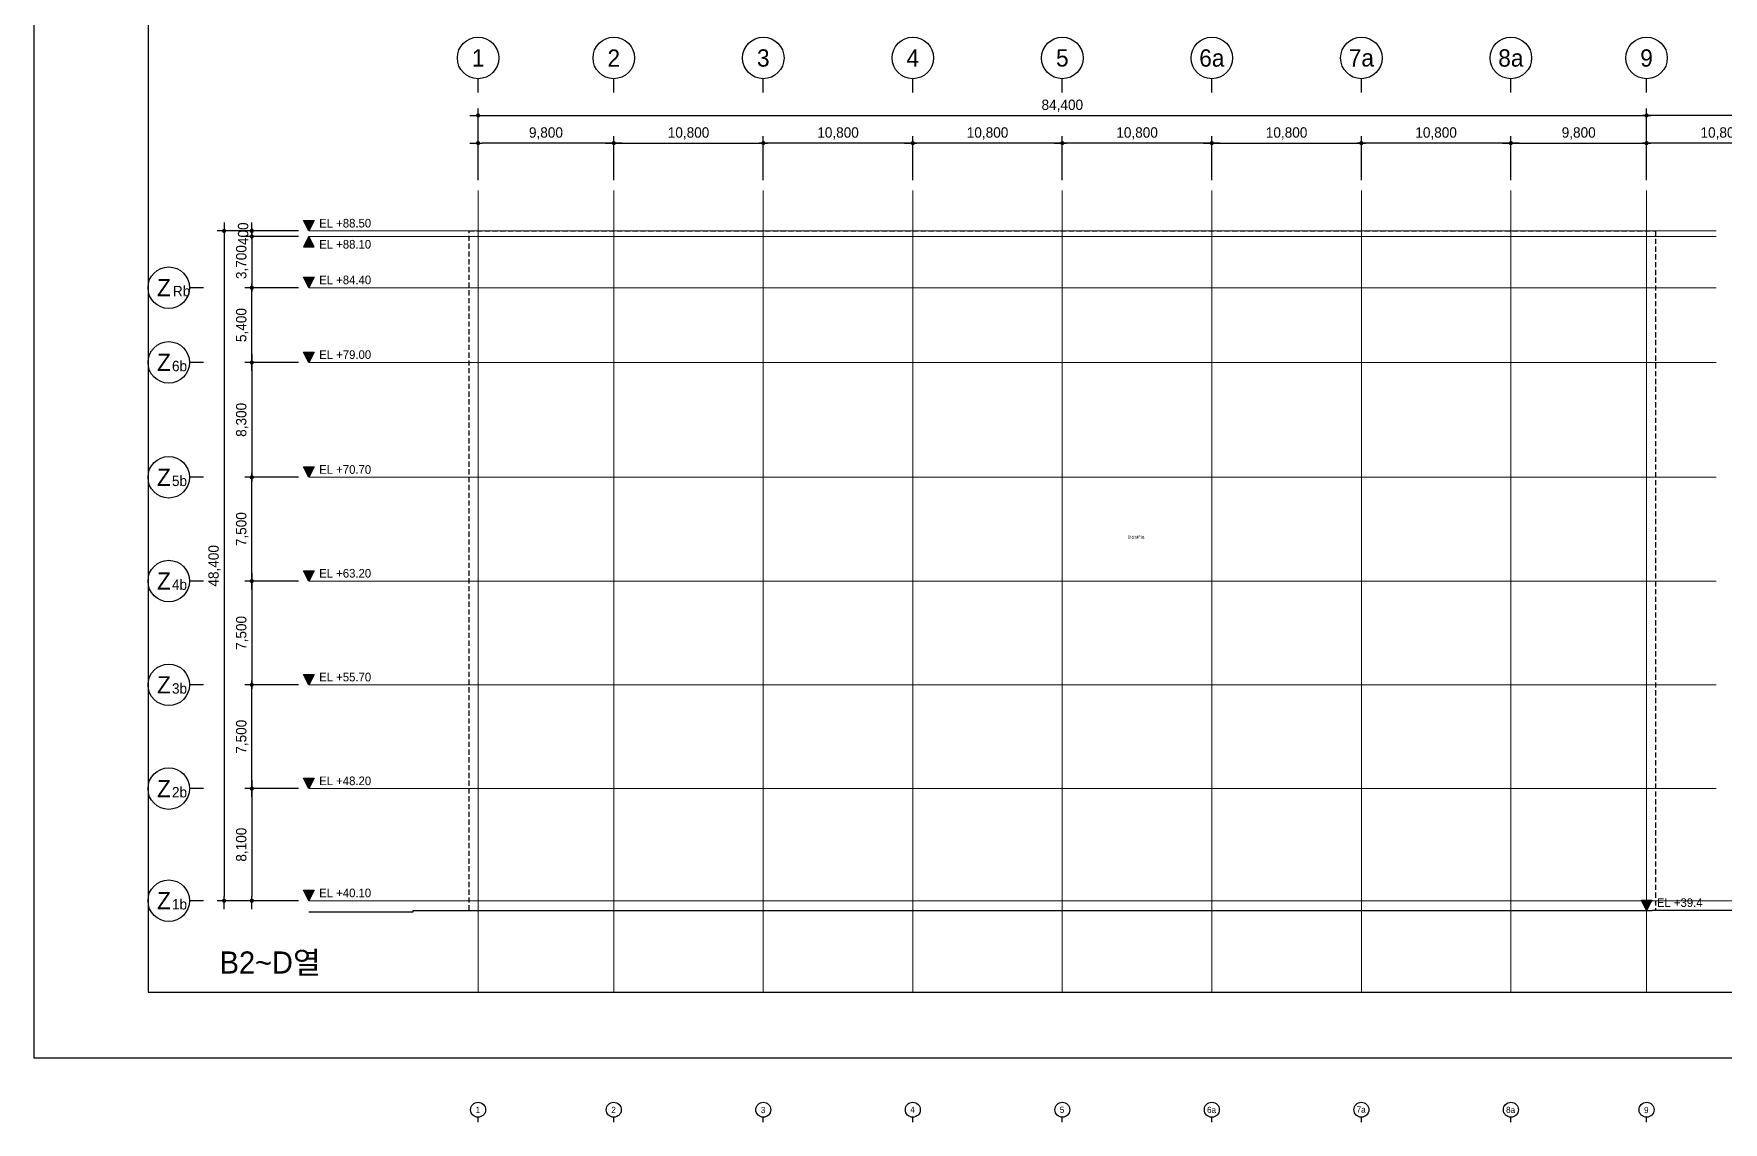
# Model space of a CAD drawing. Header units: millimetres. Extents: x 0 to 841000, y -242618 to -87908.
# Drawn here: x 0 to 122034, y -241067 to -162408 of the extents above; entities that cross this region are included whole.
import ezdxf
from ezdxf.enums import TextEntityAlignment as Align

# ---------------------------------------------------------------- set-up
doc = ezdxf.new("R2010")
doc.units = ezdxf.units.MM
doc.header["$LTSCALE"] = 250
doc.linetypes.add('H1', pattern=[1.5, 1, -0.5])
doc.linetypes.add('PHANTOM2', pattern=[31.75, 15.875, -3.175, 3.175, -3.175, 3.175, -3.175])
doc.layers.get('Defpoints').update_dxf_attribs({"color": 151})
for name, color, linetype in [('A-DIM', 7, 'Continuous'), ('A-SITE', 3, 'PHANTOM2'), ('A-SYM-LEVEL', 7, 'Continuous'), ('BOUNDARY_추후 증축', 3, 'H1')]:
    doc.layers.add(name, color=color, linetype=linetype)
doc.layers.add('A-SYM-BUB', color=7, linetype='Continuous', lineweight=25)
doc.layers.add('CEN', color=1, linetype='Continuous', lineweight=9)
for name, color, linetype, plot in [('CK', 221, 'Continuous', False), ('NO-TEXT', 150, 'Continuous', False), ('NOPLOT', 191, 'Continuous', False)]:
    doc.layers.add(name, color=color, linetype=linetype, plot=plot)
doc.styles.add('Gdim', font='Dotum.ttf')
doc.styles.add('Gtx', font='Dotum.ttf')
doc.styles.get("Standard").update_dxf_attribs({"font": 'Dotum.ttf'})
doc.dimstyles.new('Gdim250', dxfattribs={"dimscale": 250, "dimtxt": 3, "dimasz": 1.2, "dimexe": 2, "dimexo": 3, "dimgap": 1, "dimtad": 1, "dimdsep": 46, "dimlunit": 6, "dimtxsty": 'Standard', "dimblk1": '_CIDOT', "dimblk2": '_CIDOT', "dimsah": 1, "dimcen": 2.5, "dimdle": 2, "dimclrd": 1, "dimclre": 1, "dimclrt": 3, "dimazin": 2, "dimtfac": 1, "dimtix": 1, "dimtmove": 2, "dimatfit": 3, "dimldrblk": '_CIDOT', "dimfxl": 2, "dimtolj": 1, "dimtzin": 0, "dimarcsym": 0})

# ---------------------------------------------------------------- blocks, each defined once
blk = doc.blocks.new('A$C481fd194')
blk.add_hatch(color=256).paths.add_polyline_path([(375, 750), (-375, 750), (0, 0)])
blk.add_lwpolyline([(0, 0), (-375, 750), (375, 750), (0, 0)])
blk = doc.blocks.new('A$Cc86c4ac9')
at = {"layer": 'A-SYM-LEVEL'}
for p in [(1732, 0), (1732, -4100), (1732, -9500), (1732, -17800), (1732, -25300), (1732, -32800), (1732, -40300), (1732, -48400)]:
    blk.add_blockref('A$C481fd194', p, dxfattribs=at)
at = {"layer": 'A-SYM-LEVEL', "xscale": -1, "rotation": 180}
blk.add_blockref('A$C481fd194', (1732, -400), dxfattribs=at)
at = {"layer": 'A-SYM-LEVEL', "style": 'Gdim'}
for s, p in [('EL +88.50', (2482, 250)), ('EL +88.10', (2482, -1274)), ('EL +84.40', (2482, -3850)), ('EL +79.00', (2482, -9250)), ('EL +70.70', (2482, -17550)), ('EL +63.20', (2482, -25050)), ('EL +55.70', (2482, -32550)), ('EL +48.20', (2482, -40050)), ('EL +40.10', (2482, -48150))]:
    blk.add_text(s, height=625, dxfattribs=at).set_placement(p)
blk = doc.blocks.new('_CIDOT')
at = {"color": 0, "linetype": 'ByBlock'}
blk.add_line((2, 0), (-1, 0), dxfattribs=at)
at = {"color": 0, "linetype": 'ByBlock', "const_width": 0.5}
blk.add_lwpolyline([(-0.25, 0, 1), (0.25, 0, 1)], format="xyb", close=True, dxfattribs=at)
blk = doc.blocks.new('*D39')
at = {"layer": 'A-DIM', "color": 1, "lineweight": -2, "transparency": 16777216}
for p, q in [((-750, 0), (-4618, 0)), ((-4118, -300), (-4118, -7800)), ((-750, -8100), (-4618, -8100))]:
    blk.add_line(p, q, dxfattribs=at)
at = {"layer": 'Defpoints', "color": 0, "transparency": 16777216}
for p in [(0, 0), (-4118, -8100), (0, -8100)]:
    blk.add_point(p, dxfattribs=at)
at = {"layer": 'A-DIM', "color": 1, "lineweight": -2, "transparency": 16777216, "xscale": 299.9999999999998, "yscale": 299.9999999999998, "zscale": 299.9999999999998}
for p, rotation in [((-4118, 0), 90), ((-4118, -8100), 270)]:
    blk.add_blockref('_CIDOT', p, dxfattribs=dict(at, rotation=rotation))
at = {"layer": 'A-DIM', "color": 3, "transparency": 16777216, "insert": (-4815, -4050), "char_height": 750, "attachment_point": 5, "rotation": 90, "style": 'Gdim'}
blk.add_mtext('\\A1;8,100', dxfattribs=at)
blk = doc.blocks.new('*D40')
at = {"layer": 'A-DIM', "color": 1, "lineweight": -2, "transparency": 16777216}
for p, q in [((-750, 40300), (-6618, 40300)), ((-6118, 40000), (-6118, -7800)), ((-750, -8100), (-6618, -8100))]:
    blk.add_line(p, q, dxfattribs=at)
at = {"layer": 'Defpoints', "color": 0, "transparency": 16777216}
for p in [(0, 40300), (-6118, -8100), (0, -8100)]:
    blk.add_point(p, dxfattribs=at)
at = {"layer": 'A-DIM', "color": 1, "lineweight": -2, "transparency": 16777216, "xscale": 299.9999999999998, "yscale": 299.9999999999998, "zscale": 299.9999999999998}
for p, rotation in [((-6118, 40300), 90), ((-6118, -8100), 270)]:
    blk.add_blockref('_CIDOT', p, dxfattribs=dict(at, rotation=rotation))
at = {"layer": 'A-DIM', "color": 3, "transparency": 16777216, "insert": (-6815, 16100), "char_height": 750, "attachment_point": 5, "rotation": 90, "style": 'Gdim'}
blk.add_mtext('\\A1;48,400', dxfattribs=at)
blk = doc.blocks.new('*D41')
at = {"layer": 'A-DIM', "color": 1, "lineweight": -2, "transparency": 16777216}
for p, q in [((-750, 7500), (-4618, 7500)), ((-4118, 300), (-4118, 7200)), ((-750, 0), (-4618, 0))]:
    blk.add_line(p, q, dxfattribs=at)
at = {"layer": 'Defpoints', "color": 0, "transparency": 16777216}
for p in [(-4118, 7500), (0, 7500), (0, 0)]:
    blk.add_point(p, dxfattribs=at)
at = {"layer": 'A-DIM', "color": 1, "lineweight": -2, "transparency": 16777216, "xscale": 299.9999999999998, "yscale": 299.9999999999998, "zscale": 299.9999999999998}
for p, rotation in [((-4118, 7500), 90), ((-4118, 0), 270)]:
    blk.add_blockref('_CIDOT', p, dxfattribs=dict(at, rotation=rotation))
at = {"layer": 'A-DIM', "color": 3, "transparency": 16777216, "insert": (-4815, 3750), "char_height": 750, "attachment_point": 5, "rotation": 90, "style": 'Gdim'}
blk.add_mtext('\\A1;7,500', dxfattribs=at)
blk = doc.blocks.new('*D42')
at = {"layer": 'A-DIM', "color": 1, "lineweight": -2, "transparency": 16777216}
for p, q in [((-750, 15000), (-4618, 15000)), ((-4118, 14700), (-4118, 7800)), ((-750, 7500), (-4618, 7500))]:
    blk.add_line(p, q, dxfattribs=at)
at = {"layer": 'Defpoints', "color": 0, "transparency": 16777216}
for p in [(0, 15000), (-4118, 7500), (0, 7500)]:
    blk.add_point(p, dxfattribs=at)
at = {"layer": 'A-DIM', "color": 1, "lineweight": -2, "transparency": 16777216, "xscale": 299.9999999999998, "yscale": 299.9999999999998, "zscale": 299.9999999999998}
for p, rotation in [((-4118, 15000), 90), ((-4118, 7500), 270)]:
    blk.add_blockref('_CIDOT', p, dxfattribs=dict(at, rotation=rotation))
at = {"layer": 'A-DIM', "color": 3, "transparency": 16777216, "insert": (-4815, 11250), "char_height": 750, "attachment_point": 5, "rotation": 90, "style": 'Gdim'}
blk.add_mtext('\\A1;7,500', dxfattribs=at)
blk = doc.blocks.new('*D43')
at = {"layer": 'A-DIM', "color": 1, "lineweight": -2, "transparency": 16777216}
for p, q in [((-750, 22500), (-4618, 22500)), ((-4118, 15300), (-4118, 22200)), ((-750, 15000), (-4618, 15000))]:
    blk.add_line(p, q, dxfattribs=at)
at = {"layer": 'Defpoints', "color": 0, "transparency": 16777216}
for p in [(-4118, 22500), (0, 22500), (0, 15000)]:
    blk.add_point(p, dxfattribs=at)
at = {"layer": 'A-DIM', "color": 1, "lineweight": -2, "transparency": 16777216, "xscale": 299.9999999999998, "yscale": 299.9999999999998, "zscale": 299.9999999999998}
for p, rotation in [((-4118, 22500), 90), ((-4118, 15000), 270)]:
    blk.add_blockref('_CIDOT', p, dxfattribs=dict(at, rotation=rotation))
at = {"layer": 'A-DIM', "color": 3, "transparency": 16777216, "insert": (-4815, 18750), "char_height": 750, "attachment_point": 5, "rotation": 90, "style": 'Gdim'}
blk.add_mtext('\\A1;7,500', dxfattribs=at)
blk = doc.blocks.new('*D44')
at = {"layer": 'A-DIM', "color": 1, "lineweight": -2, "transparency": 16777216}
for p, q in [((-750, 30800), (-4618, 30800)), ((-4118, 30500), (-4118, 22800)), ((-750, 22500), (-4618, 22500))]:
    blk.add_line(p, q, dxfattribs=at)
at = {"layer": 'Defpoints', "color": 0, "transparency": 16777216}
for p in [(0, 30800), (-4118, 22500), (0, 22500)]:
    blk.add_point(p, dxfattribs=at)
at = {"layer": 'A-DIM', "color": 1, "lineweight": -2, "transparency": 16777216, "xscale": 299.9999999999998, "yscale": 299.9999999999998, "zscale": 299.9999999999998}
for p, rotation in [((-4118, 30800), 90), ((-4118, 22500), 270)]:
    blk.add_blockref('_CIDOT', p, dxfattribs=dict(at, rotation=rotation))
at = {"layer": 'A-DIM', "color": 3, "transparency": 16777216, "insert": (-4815, 26650), "char_height": 750, "attachment_point": 5, "rotation": 90, "style": 'Gdim'}
blk.add_mtext('\\A1;8,300', dxfattribs=at)
blk = doc.blocks.new('*D45')
at = {"layer": 'A-DIM', "color": 1, "lineweight": -2, "transparency": 16777216}
for p, q in [((-750, 36200), (-4618, 36200)), ((-4118, 31100), (-4118, 35900)), ((-750, 30800), (-4618, 30800))]:
    blk.add_line(p, q, dxfattribs=at)
at = {"layer": 'Defpoints', "color": 0, "transparency": 16777216}
for p in [(-4118, 36200), (0, 36200), (0, 30800)]:
    blk.add_point(p, dxfattribs=at)
at = {"layer": 'A-DIM', "color": 1, "lineweight": -2, "transparency": 16777216, "xscale": 299.9999999999998, "yscale": 299.9999999999998, "zscale": 299.9999999999998}
for p, rotation in [((-4118, 36200), 90), ((-4118, 30800), 270)]:
    blk.add_blockref('_CIDOT', p, dxfattribs=dict(at, rotation=rotation))
at = {"layer": 'A-DIM', "color": 3, "transparency": 16777216, "insert": (-4815, 33500), "char_height": 750, "attachment_point": 5, "rotation": 90, "style": 'Gdim'}
blk.add_mtext('\\A1;5,400', dxfattribs=at)
blk = doc.blocks.new('*D46')
at = {"layer": 'A-DIM', "color": 1, "lineweight": -2, "transparency": 16777216}
for p, q in [((-750, 40300), (-4618, 40300)), ((-4118, 40600), (-4118, 40900)), ((-4118, 40300), (-4118, 39900)), ((-750, 39900), (-4618, 39900)), ((-4118, 39600), (-4118, 39300))]:
    blk.add_line(p, q, dxfattribs=at)
at = {"layer": 'Defpoints', "color": 0, "transparency": 16777216}
for p in [(0, 40300), (-4118, 39900), (0, 39900)]:
    blk.add_point(p, dxfattribs=at)
at = {"layer": 'A-DIM', "color": 1, "lineweight": -2, "transparency": 16777216, "xscale": 299.9999999999998, "yscale": 299.9999999999998, "zscale": 299.9999999999998}
for p, rotation in [((-4118, 40300), 270), ((-4118, 39900), 90)]:
    blk.add_blockref('_CIDOT', p, dxfattribs=dict(at, rotation=rotation))
at = {"layer": 'A-DIM', "color": 3, "transparency": 16777216, "insert": (-4743, 40100), "char_height": 750, "attachment_point": 5, "rotation": 90, "style": 'Gdim'}
blk.add_mtext('\\A1;400', dxfattribs=at)
blk = doc.blocks.new('*D47')
at = {"layer": 'A-DIM', "color": 1, "lineweight": -2, "transparency": 16777216}
for p, q in [((-750, 39900), (-4618, 39900)), ((-4118, 39600), (-4118, 36500)), ((-750, 36200), (-4618, 36200))]:
    blk.add_line(p, q, dxfattribs=at)
at = {"layer": 'Defpoints', "color": 0, "transparency": 16777216}
for p in [(0, 39900), (-4118, 36200), (0, 36200)]:
    blk.add_point(p, dxfattribs=at)
at = {"layer": 'A-DIM', "color": 1, "lineweight": -2, "transparency": 16777216, "xscale": 299.9999999999998, "yscale": 299.9999999999998, "zscale": 299.9999999999998}
for p, rotation in [((-4118, 39900), 90), ((-4118, 36200), 270)]:
    blk.add_blockref('_CIDOT', p, dxfattribs=dict(at, rotation=rotation))
at = {"layer": 'A-DIM', "color": 3, "transparency": 16777216, "insert": (-4815, 38050), "char_height": 750, "attachment_point": 5, "rotation": 90, "style": 'Gdim'}
blk.add_mtext('\\A1;3,700', dxfattribs=at)
blk = doc.blocks.new('*D278')
at = {"layer": 'A-DIM', "color": 1, "lineweight": -2, "transparency": 16777216}
for p, q in [((116495, -172983), (116495, -167808)), ((160895, -168308), (116795, -168308)), ((161195, -172983), (161195, -167808))]:
    blk.add_line(p, q, dxfattribs=at)
at = {"layer": 'Defpoints', "color": 0, "transparency": 16777216}
for p in [(116495, -168308), (116495, -173733), (161195, -173733)]:
    blk.add_point(p, dxfattribs=at)
at = {"layer": 'A-DIM', "color": 1, "lineweight": -2, "transparency": 16777216, "xscale": 299.9999999999998, "yscale": 299.9999999999998, "zscale": 299.9999999999998, "rotation": 180}
blk.add_blockref('_CIDOT', (116495, -168308), dxfattribs=at)
at = {"layer": 'A-DIM', "color": 1, "lineweight": -2, "transparency": 16777216, "xscale": 299.9999999999998, "yscale": 299.9999999999998, "zscale": 299.9999999999998}
blk.add_blockref('_CIDOT', (161195, -168308), dxfattribs=at)
at = {"layer": 'A-DIM', "color": 3, "transparency": 16777216, "insert": (138845, -167611), "char_height": 750, "attachment_point": 5}
blk.add_mtext('\\A1;44,700', dxfattribs=at)
blk = doc.blocks.new('*D281')
at = {"layer": 'A-DIM', "color": 1, "lineweight": -2, "transparency": 16777216}
for p, q in [((116495, -172983), (116495, -169808)), ((126995, -170308), (116795, -170308)), ((127295, -172983), (127295, -169808))]:
    blk.add_line(p, q, dxfattribs=at)
at = {"layer": 'Defpoints', "color": 0, "transparency": 16777216}
for p in [(116495, -170308), (116495, -173733), (127295, -173733)]:
    blk.add_point(p, dxfattribs=at)
at = {"layer": 'A-DIM', "color": 1, "lineweight": -2, "transparency": 16777216, "xscale": 299.9999999999998, "yscale": 299.9999999999998, "zscale": 299.9999999999998, "rotation": 180}
blk.add_blockref('_CIDOT', (116495, -170308), dxfattribs=at)
at = {"layer": 'A-DIM', "color": 1, "lineweight": -2, "transparency": 16777216, "xscale": 299.9999999999998, "yscale": 299.9999999999998, "zscale": 299.9999999999998}
blk.add_blockref('_CIDOT', (127295, -170308), dxfattribs=at)
at = {"layer": 'A-DIM', "color": 3, "transparency": 16777216, "insert": (121895, -169611), "char_height": 750, "attachment_point": 5}
blk.add_mtext('\\A1;10,800', dxfattribs=at)
blk = doc.blocks.new('*D282')
at = {"layer": 'A-DIM', "color": 1, "lineweight": -2, "transparency": 16777216}
for p, q in [((106695, -172983), (106695, -169808)), ((106995, -170308), (116195, -170308)), ((116495, -172983), (116495, -169808))]:
    blk.add_line(p, q, dxfattribs=at)
at = {"layer": 'Defpoints', "color": 0, "transparency": 16777216}
for p in [(116495, -170308), (106695, -173733), (116495, -173733)]:
    blk.add_point(p, dxfattribs=at)
at = {"layer": 'A-DIM', "color": 1, "lineweight": -2, "transparency": 16777216, "xscale": 299.9999999999998, "yscale": 299.9999999999998, "zscale": 299.9999999999998, "rotation": 180}
blk.add_blockref('_CIDOT', (106695, -170308), dxfattribs=at)
at = {"layer": 'A-DIM', "color": 1, "lineweight": -2, "transparency": 16777216, "xscale": 299.9999999999998, "yscale": 299.9999999999998, "zscale": 299.9999999999998}
blk.add_blockref('_CIDOT', (116495, -170308), dxfattribs=at)
at = {"layer": 'A-DIM', "color": 3, "transparency": 16777216, "insert": (111595, -169611), "char_height": 750, "attachment_point": 5}
blk.add_mtext('\\A1;9,800', dxfattribs=at)
blk = doc.blocks.new('*D283')
at = {"layer": 'A-DIM', "color": 1, "lineweight": -2, "transparency": 16777216}
for p, q in [((95895, -172983), (95895, -169808)), ((106395, -170308), (96195, -170308)), ((106695, -172983), (106695, -169808))]:
    blk.add_line(p, q, dxfattribs=at)
at = {"layer": 'Defpoints', "color": 0, "transparency": 16777216}
for p in [(95895, -170308), (95895, -173733), (106695, -173733)]:
    blk.add_point(p, dxfattribs=at)
at = {"layer": 'A-DIM', "color": 1, "lineweight": -2, "transparency": 16777216, "xscale": 299.9999999999998, "yscale": 299.9999999999998, "zscale": 299.9999999999998, "rotation": 180}
blk.add_blockref('_CIDOT', (95895, -170308), dxfattribs=at)
at = {"layer": 'A-DIM', "color": 1, "lineweight": -2, "transparency": 16777216, "xscale": 299.9999999999998, "yscale": 299.9999999999998, "zscale": 299.9999999999998}
blk.add_blockref('_CIDOT', (106695, -170308), dxfattribs=at)
at = {"layer": 'A-DIM', "color": 3, "transparency": 16777216, "insert": (101295, -169611), "char_height": 750, "attachment_point": 5}
blk.add_mtext('\\A1;10,800', dxfattribs=at)
blk = doc.blocks.new('*D284')
at = {"layer": 'A-DIM', "color": 1, "lineweight": -2, "transparency": 16777216}
for p, q in [((85095, -172983), (85095, -169808)), ((85395, -170308), (95595, -170308)), ((95895, -172983), (95895, -169808))]:
    blk.add_line(p, q, dxfattribs=at)
at = {"layer": 'Defpoints', "color": 0, "transparency": 16777216}
for p in [(95895, -170308), (85095, -173733), (95895, -173733)]:
    blk.add_point(p, dxfattribs=at)
at = {"layer": 'A-DIM', "color": 1, "lineweight": -2, "transparency": 16777216, "xscale": 299.9999999999998, "yscale": 299.9999999999998, "zscale": 299.9999999999998, "rotation": 180}
blk.add_blockref('_CIDOT', (85095, -170308), dxfattribs=at)
at = {"layer": 'A-DIM', "color": 1, "lineweight": -2, "transparency": 16777216, "xscale": 299.9999999999998, "yscale": 299.9999999999998, "zscale": 299.9999999999998}
blk.add_blockref('_CIDOT', (95895, -170308), dxfattribs=at)
at = {"layer": 'A-DIM', "color": 3, "transparency": 16777216, "insert": (90495, -169611), "char_height": 750, "attachment_point": 5}
blk.add_mtext('\\A1;10,800', dxfattribs=at)
blk = doc.blocks.new('*D285')
at = {"layer": 'A-DIM', "color": 1, "lineweight": -2, "transparency": 16777216}
for p, q in [((74295, -172983), (74295, -169808)), ((84795, -170308), (74595, -170308)), ((85095, -172983), (85095, -169808))]:
    blk.add_line(p, q, dxfattribs=at)
at = {"layer": 'Defpoints', "color": 0, "transparency": 16777216}
for p in [(74295, -170308), (74295, -173733), (85095, -173733)]:
    blk.add_point(p, dxfattribs=at)
at = {"layer": 'A-DIM', "color": 1, "lineweight": -2, "transparency": 16777216, "xscale": 299.9999999999998, "yscale": 299.9999999999998, "zscale": 299.9999999999998, "rotation": 180}
blk.add_blockref('_CIDOT', (74295, -170308), dxfattribs=at)
at = {"layer": 'A-DIM', "color": 1, "lineweight": -2, "transparency": 16777216, "xscale": 299.9999999999998, "yscale": 299.9999999999998, "zscale": 299.9999999999998}
blk.add_blockref('_CIDOT', (85095, -170308), dxfattribs=at)
at = {"layer": 'A-DIM', "color": 3, "transparency": 16777216, "insert": (79695, -169611), "char_height": 750, "attachment_point": 5}
blk.add_mtext('\\A1;10,800', dxfattribs=at)
blk = doc.blocks.new('*D286')
at = {"layer": 'A-DIM', "color": 1, "lineweight": -2, "transparency": 16777216}
for p, q in [((52695, -172983), (52695, -169808)), ((63195, -170308), (52995, -170308)), ((63495, -172983), (63495, -169808))]:
    blk.add_line(p, q, dxfattribs=at)
at = {"layer": 'Defpoints', "color": 0, "transparency": 16777216}
for p in [(52695, -170308), (52695, -173733), (63495, -173733)]:
    blk.add_point(p, dxfattribs=at)
at = {"layer": 'A-DIM', "color": 1, "lineweight": -2, "transparency": 16777216, "xscale": 299.9999999999998, "yscale": 299.9999999999998, "zscale": 299.9999999999998, "rotation": 180}
blk.add_blockref('_CIDOT', (52695, -170308), dxfattribs=at)
at = {"layer": 'A-DIM', "color": 1, "lineweight": -2, "transparency": 16777216, "xscale": 299.9999999999998, "yscale": 299.9999999999998, "zscale": 299.9999999999998}
blk.add_blockref('_CIDOT', (63495, -170308), dxfattribs=at)
at = {"layer": 'A-DIM', "color": 3, "transparency": 16777216, "insert": (58095, -169611), "char_height": 750, "attachment_point": 5}
blk.add_mtext('\\A1;10,800', dxfattribs=at)
blk = doc.blocks.new('*D287')
at = {"layer": 'A-DIM', "color": 1, "lineweight": -2, "transparency": 16777216}
for p, q in [((41895, -172983), (41895, -169808)), ((42195, -170308), (52395, -170308)), ((52695, -172983), (52695, -169808))]:
    blk.add_line(p, q, dxfattribs=at)
at = {"layer": 'Defpoints', "color": 0, "transparency": 16777216}
for p in [(52695, -170308), (41895, -173733), (52695, -173733)]:
    blk.add_point(p, dxfattribs=at)
at = {"layer": 'A-DIM', "color": 1, "lineweight": -2, "transparency": 16777216, "xscale": 299.9999999999998, "yscale": 299.9999999999998, "zscale": 299.9999999999998, "rotation": 180}
blk.add_blockref('_CIDOT', (41895, -170308), dxfattribs=at)
at = {"layer": 'A-DIM', "color": 1, "lineweight": -2, "transparency": 16777216, "xscale": 299.9999999999998, "yscale": 299.9999999999998, "zscale": 299.9999999999998}
blk.add_blockref('_CIDOT', (52695, -170308), dxfattribs=at)
at = {"layer": 'A-DIM', "color": 3, "transparency": 16777216, "insert": (47295, -169611), "char_height": 750, "attachment_point": 5}
blk.add_mtext('\\A1;10,800', dxfattribs=at)
blk = doc.blocks.new('*D288')
at = {"layer": 'A-DIM', "color": 1, "lineweight": -2, "transparency": 16777216}
for p, q in [((32095, -172983), (32095, -169808)), ((41595, -170308), (32395, -170308)), ((41895, -172983), (41895, -169808))]:
    blk.add_line(p, q, dxfattribs=at)
at = {"layer": 'Defpoints', "color": 0, "transparency": 16777216}
for p in [(32095, -170308), (32095, -173733), (41895, -173733)]:
    blk.add_point(p, dxfattribs=at)
at = {"layer": 'A-DIM', "color": 1, "lineweight": -2, "transparency": 16777216, "xscale": 299.9999999999998, "yscale": 299.9999999999998, "zscale": 299.9999999999998, "rotation": 180}
blk.add_blockref('_CIDOT', (32095, -170308), dxfattribs=at)
at = {"layer": 'A-DIM', "color": 1, "lineweight": -2, "transparency": 16777216, "xscale": 299.9999999999998, "yscale": 299.9999999999998, "zscale": 299.9999999999998}
blk.add_blockref('_CIDOT', (41895, -170308), dxfattribs=at)
at = {"layer": 'A-DIM', "color": 3, "transparency": 16777216, "insert": (36995, -169611), "char_height": 750, "attachment_point": 5}
blk.add_mtext('\\A1;9,800', dxfattribs=at)
blk = doc.blocks.new('*D289')
at = {"layer": 'A-DIM', "color": 1, "lineweight": -2, "transparency": 16777216}
for p, q in [((32095, -172983), (32095, -167808)), ((32395, -168308), (116195, -168308)), ((116495, -172983), (116495, -167808))]:
    blk.add_line(p, q, dxfattribs=at)
at = {"layer": 'Defpoints', "color": 0, "transparency": 16777216}
for p in [(116495, -168308), (32095, -173733), (116495, -173733)]:
    blk.add_point(p, dxfattribs=at)
at = {"layer": 'A-DIM', "color": 1, "lineweight": -2, "transparency": 16777216, "xscale": 299.9999999999998, "yscale": 299.9999999999998, "zscale": 299.9999999999998, "rotation": 180}
blk.add_blockref('_CIDOT', (32095, -168308), dxfattribs=at)
at = {"layer": 'A-DIM', "color": 1, "lineweight": -2, "transparency": 16777216, "xscale": 299.9999999999998, "yscale": 299.9999999999998, "zscale": 299.9999999999998}
blk.add_blockref('_CIDOT', (116495, -168308), dxfattribs=at)
at = {"layer": 'A-DIM', "color": 3, "transparency": 16777216, "insert": (74295, -167611), "char_height": 750, "attachment_point": 5}
blk.add_mtext('\\A1;84,400', dxfattribs=at)
blk = doc.blocks.new('*D292')
at = {"layer": 'A-DIM', "color": 1, "lineweight": -2, "transparency": 16777216}
for p, q in [((63495, -172983), (63495, -169808)), ((73995, -170308), (63795, -170308)), ((74295, -172983), (74295, -169808))]:
    blk.add_line(p, q, dxfattribs=at)
at = {"layer": 'Defpoints', "color": 0, "transparency": 16777216}
for p in [(63495, -170308), (63495, -173733), (74295, -173733)]:
    blk.add_point(p, dxfattribs=at)
at = {"layer": 'A-DIM', "color": 1, "lineweight": -2, "transparency": 16777216, "xscale": 299.9999999999998, "yscale": 299.9999999999998, "zscale": 299.9999999999998, "rotation": 180}
blk.add_blockref('_CIDOT', (63495, -170308), dxfattribs=at)
at = {"layer": 'A-DIM', "color": 1, "lineweight": -2, "transparency": 16777216, "xscale": 299.9999999999998, "yscale": 299.9999999999998, "zscale": 299.9999999999998}
blk.add_blockref('_CIDOT', (74295, -170308), dxfattribs=at)
at = {"layer": 'A-DIM', "color": 3, "transparency": 16777216, "insert": (68895, -169611), "char_height": 750, "attachment_point": 5}
blk.add_mtext('\\A1;10,800', dxfattribs=at)
blk = doc.blocks.new('A$Ca5fe03a1')
at = {"layer": 'CK', "linetype": 'Continuous'}
blk.add_lwpolyline([(0, 0), (0, 360, -1), (0, 1440, -1), (0, 360, 0)], format="xyb", dxfattribs=at)
at = {"layer": 'CK', "linetype": 'Continuous', "elevation": 0}
for points in [[(9800, 0), (9800, 360, -1), (9800, 1440, -1), (9800, 360, 0)], [(20600, 0), (20600, 360, -1), (20600, 1440, -1), (20600, 360, 0)], [(31400, 0), (31400, 360, -1), (31400, 1440, -1), (31400, 360, 0)], [(42200, 0), (42200, 360, -1), (42200, 1440, -1), (42200, 360, 0)], [(53000, 0), (53000, 360, -1), (53000, 1440, -1), (53000, 360, 0)], [(63800, 0), (63800, 360, -1), (63800, 1440, -1), (63800, 360, 0)], [(74600, 0), (74600, 360, -1), (74600, 1440, -1), (74600, 360, 0)], [(84400, 0), (84400, 360, -1), (84400, 1440, -1), (84400, 360, 0)]]:
    blk.add_lwpolyline(points, format="xyb", dxfattribs=at)
at = {"layer": 'CK', "linetype": 'Continuous', "style": 'Gtx'}
for s, p in [('1', (-180, 670)), ('2', (9620, 670)), ('3', (20420, 658)), ('4', (31220, 683)), ('5', (42020, 671)), ('6a', (52654, 667)), ('7a', (63454, 693)), ('8a', (74254, 667)), ('9', (84220, 658))]:
    blk.add_text(s, height=450, dxfattribs=at).set_placement(p)
blk = doc.blocks.new('A$C4b009879')
at = {"layer": 'A-SYM-BUB', "color": 7}
for points in [[(-7617.6, 36200), (-8617.6, 36200, -1), (-11617.6, 36200, -1), (-8617.6, 36200, 0)], [(-7617.6, 30800), (-8617.6, 30800, -1), (-11617.6, 30800, -1), (-8617.6, 30800, 0)], [(-7617.6, 22500), (-8617.6, 22500, -1), (-11617.6, 22500, -1), (-8617.6, 22500, 0)], [(-7617.6, 15000), (-8617.6, 15000, -1), (-11617.6, 15000, -1), (-8617.6, 15000, 0)], [(-7617.6, 7500), (-8617.6, 7500, -1), (-11617.6, 7500, -1), (-8617.6, 7500, 0)], [(-7617.6, 0), (-8617.6, 0, -1), (-11617.6, 0, -1), (-8617.6, 0, 0)], [(-7617.6, -8100), (-8617.6, -8100, -1), (-11617.6, -8100, -1), (-8617.6, -8100, 0)]]:
    blk.add_lwpolyline(points, format="xyb", dxfattribs=at)
at = {"layer": 'A-SYM-BUB', "color": 3, "style": 'Gdim'}
for p in [(-9967.6, 35575.8), (-9967.6, 30175.8), (-9967.6, 21875.8), (-9967.6, 14375.8), (-9967.6, 6875.8), (-9967.6, -624.2), (-9967.6, -8724.2)]:
    blk.add_text('Z', height=1250, dxfattribs=at).set_placement(p, align=Align.RIGHT)
for s, p in [('Rb', (-9817.6, 35575.8)), ('6b', (-9887, 30165.2)), ('5b', (-9887, 21865.2)), ('4b', (-9887, 14365.2)), ('3b', (-9887, 6865.2)), ('2b', (-9887, -634.8)), ('1b', (-9887, -8734.8))]:
    blk.add_text(s, height=750, dxfattribs=at).set_placement(p)
at = {"layer": 'A-DIM'}
for base, p1, p2, angle, picture, middle in [((-6117.6, -8100), (0, 40300), (0, -8100), 90, '*D40', (-6815.3, 16100)), ((-4117.6, 36200), (0, 39900), (0, 36200), 90, '*D47', (-4815.3, 38050)), ((-4117.6, 39900), (0, 40300), (0, 39900), 90, '*D46', (-4743.1, 40100)), ((-4117.6, 36200), (0, 30800), (0, 36200), 270, '*D45', (-4815.3, 33500)), ((-4117.6, 22500), (0, 30800), (0, 22500), 90, '*D44', (-4815.3, 26650)), ((-4117.6, 22500), (0, 15000), (0, 22500), 270, '*D43', (-4815.3, 18750)), ((-4117.6, 7500), (0, 15000), (0, 7500), 90, '*D42', (-4815.3, 11250)), ((-4117.6, 7500), (0, 0), (0, 7500), 270, '*D41', (-4815.3, 3750)), ((-4117.6, -8100), (0, 0), (0, -8100), 90, '*D39', (-4815.3, -4050))]:
    dim = blk.add_linear_dim(base=base, p1=p1, p2=p2, angle=angle, dimstyle='Gdim250', override={"dimdec": 0}, dxfattribs=at)
    dim.commit()
    dim.dimension.update_dxf_attribs({"geometry": picture, "text_midpoint": middle})

msp = doc.modelspace()

# ---------------------------------------------------------------- linework, layer by layer
at = {"layer": 'A-SITE', "linetype": 'Continuous'}
msp.add_line((126145.252, -225758.412), (116895.252, -225758.412), dxfattribs=at)
at = {"layer": 'A-SITE', "linetype": 'Continuous', "elevation": 0}
for points in [[(19867.587, -225858.412), (27395.251, -225858.412), (27395.251, -225758.412), (31445.252, -225758.412)], [(31445.252, -225758.412), (116895.252, -225758.412)]]:
    msp.add_lwpolyline(points, dxfattribs=at)
at = {"layer": 'A-SYM-BUB', "color": 7}
for points in [[(32095.252, -166658.412), (32095.252, -165658.412, -1), (32095.252, -162658.412, -1), (32095.252, -165658.412, 0)], [(41895.252, -166658.412), (41895.252, -165658.412, -1), (41895.252, -162658.412, -1), (41895.252, -165658.412, 0)], [(52695.252, -166658.412), (52695.252, -165658.412, -1), (52695.252, -162658.412, -1), (52695.252, -165658.412, 0)], [(63495.252, -166658.412), (63495.252, -165658.412, -1), (63495.252, -162658.412, -1), (63495.252, -165658.412, 0)], [(74295.252, -166658.412), (74295.252, -165658.412, -1), (74295.252, -162658.412, -1), (74295.252, -165658.412, 0)], [(85095.252, -166658.412), (85095.252, -165658.412, -1), (85095.252, -162658.412, -1), (85095.252, -165658.412, 0)], [(95895.252, -166658.412), (95895.252, -165658.412, -1), (95895.252, -162658.412, -1), (95895.252, -165658.412, 0)], [(106695.252, -166658.412), (106695.252, -165658.412, -1), (106695.252, -162658.412, -1), (106695.252, -165658.412, 0)], [(116495.252, -166658.412), (116495.252, -165658.412, -1), (116495.252, -162658.412, -1), (116495.252, -165658.412, 0)]]:
    msp.add_lwpolyline(points, format="xyb", dxfattribs=at)
at = {"layer": 'BOUNDARY_추후 증축', "ltscale": 1.5, "elevation": 0}
msp.add_lwpolyline([(31445.252, -225758.412), (31445.252, -176658.412), (117145.252, -176658.412), (117145.252, -225758.412)], dxfattribs=at)
at = {"layer": 'CEN'}
for p, q in [((32095.252, -173732.865), (32095.252, -231658.412)), ((41895.252, -173732.865), (41895.252, -231658.412)), ((52695.252, -173732.865), (52695.252, -231658.412)), ((63495.252, -173732.865), (63495.252, -231658.412)), ((74295.252, -173732.865), (74295.252, -231658.412)), ((85095.252, -173732.865), (85095.252, -231658.412)), ((95895.252, -173732.865), (95895.252, -231658.412)), ((106695.252, -173732.865), (106695.252, -231658.412)), ((116495.252, -173732.865), (116495.252, -231658.412)), ((19867.587, -176658.412), (121533.722, -176658.412)), ((19867.587, -177058.412), (121533.722, -177058.412)), ((19867.587, -180758.412), (121533.722, -180758.412)), ((19867.587, -186158.412), (121533.722, -186158.412)), ((19867.587, -194458.412), (121533.722, -194458.412)), ((19867.587, -201958.412), (121533.722, -201958.412)), ((19867.587, -209458.412), (121533.722, -209458.412)), ((19867.587, -216958.412), (121533.722, -216958.412)), ((19867.587, -225058.412), (170632.413, -225058.412))]:
    msp.add_line(p, q, dxfattribs=at)
at = {"layer": 'NOPLOT'}
for points in [[(0, -87908.412), (0, -236408.412), (210250, -236408.412), (210250, -87908.412)], [(8250, -92658.412), (8250, -231658.412), (182250, -231658.412), (182250, -92658.412)]]:
    msp.add_lwpolyline(points, close=True, dxfattribs=at)

# ---------------------------------------------------------------- block references
at = {"layer": 'A-DIM'}
msp.add_blockref('A$C4b009879', (19867.587, -216958.412), dxfattribs=at)
at = {"layer": 'A-SYM-LEVEL'}
for name, p in [('A$Cc86c4ac9', (18135.257, -176658.412)), ('A$C481fd194', (116495.252, -225758.412))]:
    msp.add_blockref(name, p, dxfattribs=at)
at = {"layer": 'CK'}
msp.add_blockref('A$Ca5fe03a1', (32095.252, -241066.653), dxfattribs=at)

# ---------------------------------------------------------------- texts
at = {"layer": 'A-SYM-BUB', "color": 3, "style": 'Gdim'}
for s, p in [('2', (41895.252, -164158.412)), ('3', (52695.252, -164158.412)), ('5', (74295.252, -164158.412)), ('6a', (85095.252, -164158.412)), ('7a', (95895.252, -164158.412)), ('8a', (106695.252, -164158.412)), ('9', (116495.252, -164158.412)), ('1', (32095.252, -164158.412)), ('4', (63495.252, -164158.412))]:
    msp.add_text(s, height=1250, dxfattribs=at).set_placement(p, align=Align.MIDDLE)
at = {"layer": 'A-SYM-LEVEL', "style": 'Gdim'}
msp.add_text('EL +39.4', height=625, dxfattribs=at).set_placement((117245.252, -225508.412))
at = {"layer": 'NO-TEXT', "style": 'Gdim'}
msp.add_text('전산센터B', height=200, dxfattribs=at).set_placement((79618.387, -198898.436), align=Align.CENTER)
msp.add_text('B2~D열', height=1600, dxfattribs=at).set_placement((13425.582, -230324.385))

# ---------------------------------------------------------------- dimensions: what is measured, and where the dimension line sits
at = {"layer": 'A-DIM'}
for base, p1, p2, picture, middle in [((116495.252, -168308.412), (32095.252, -173732.865), (116495.252, -173732.865), '*D289', (74295.252, -167610.651)), ((52695.252, -170308.412), (41895.252, -173732.865), (52695.252, -173732.865), '*D287', (47295.252, -169610.651)), ((95895.252, -170308.412), (85095.252, -173732.865), (95895.252, -173732.865), '*D284', (90495.252, -169610.651)), ((116495.252, -170308.412), (106695.252, -173732.865), (116495.252, -173732.865), '*D282', (111595.252, -169610.651))]:
    dim = msp.add_linear_dim(base=base, p1=p1, p2=p2, angle=180, dimstyle='Gdim250', override={"dimdec": 0}, dxfattribs=at)
    dim.commit()
    dim.dimension.update_dxf_attribs({"geometry": picture, "text_midpoint": middle})
for base, p1, p2, picture, middle in [((116495.252, -168308.412), (161195.252, -173732.865), (116495.252, -173732.865), '*D278', (138845.252, -167610.651)), ((32095.252, -170308.412), (41895.252, -173732.865), (32095.252, -173732.865), '*D288', (36995.252, -169610.651)), ((52695.252, -170308.412), (63495.252, -173732.865), (52695.252, -173732.865), '*D286', (58095.252, -169610.651)), ((63495.252, -170308.412), (74295.252, -173732.865), (63495.252, -173732.865), '*D292', (68895.252, -169610.651)), ((74295.252, -170308.412), (85095.252, -173732.865), (74295.252, -173732.865), '*D285', (79695.252, -169610.651)), ((95895.252, -170308.412), (106695.252, -173732.865), (95895.252, -173732.865), '*D283', (101295.252, -169610.651)), ((116495.252, -170308.412), (127295.252, -173732.865), (116495.252, -173732.865), '*D281', (121895.252, -169610.651))]:
    dim = msp.add_linear_dim(base=base, p1=p1, p2=p2, dimstyle='Gdim250', override={"dimdec": 0}, dxfattribs=at)
    dim.commit()
    dim.dimension.update_dxf_attribs({"geometry": picture, "text_midpoint": middle})

doc.saveas('drawing.dxf')
